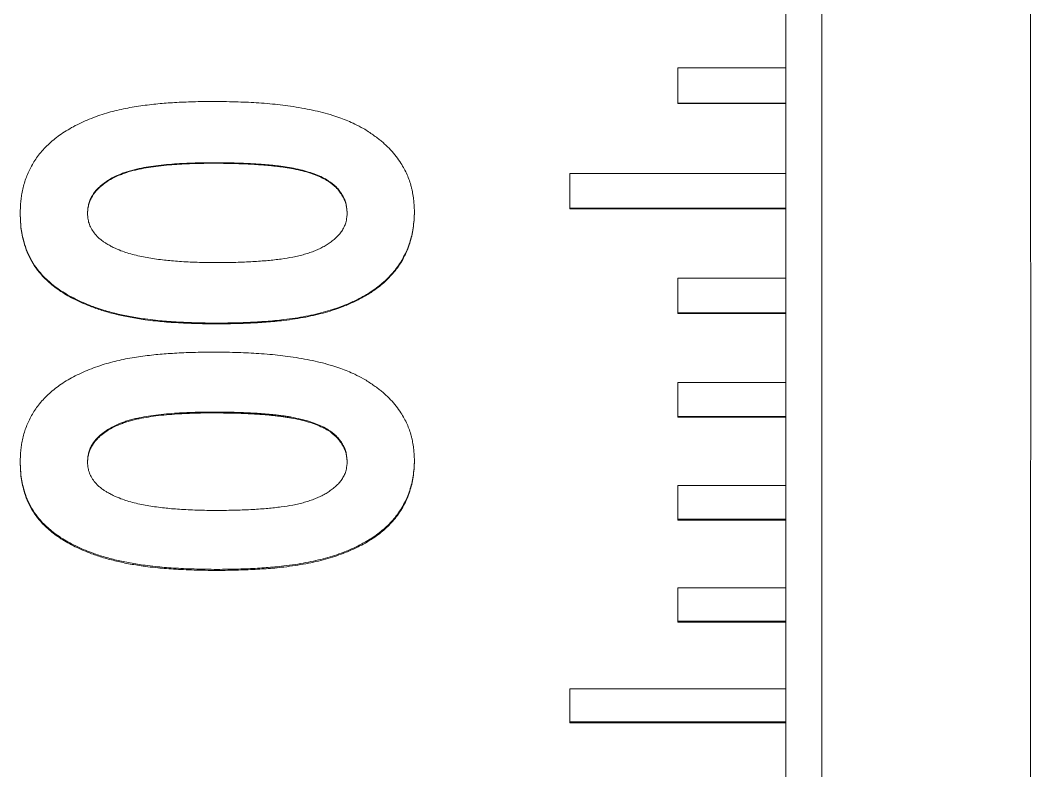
# Model space of a CAD drawing. Header units: inches. Extents: x 0.1 to 10.9, y 0 to 8.5.
# Drawn here: x 6.2326 to 6.5133, y 5.5387 to 5.7471 of the extents above; entities that cross this region are included whole.
import ezdxf

# ---------------------------------------------------------------- set-up
doc = ezdxf.new("R2010")
doc.units = ezdxf.units.IN
doc.header["$MEASUREMENT"] = 0

msp = doc.modelspace()

# ---------------------------------------------------------------- linework, layer by layer
at = {"color": 7, "linetype": 'Continuous', "lineweight": 18}
for p, q in [((6.44524, 5.73386), (6.44524, 5.75333)), ((6.41524, 5.73386), (6.44524, 5.73386)), ((6.41524, 5.72396), (6.41524, 5.73386)), ((6.44524, 5.7241), (6.44524, 5.73386)), ((6.44524, 5.7241), (6.41524, 5.7241)), ((6.44524, 5.72396), (6.41524, 5.72396)), ((6.44524, 5.72396), (6.44524, 5.7241)), ((6.44524, 5.70459), (6.44524, 5.72396)), ((6.28609, 5.70756), (6.28609, 5.7074)), ((6.38524, 5.70459), (6.44524, 5.70459)), ((6.38524, 5.69473), (6.38524, 5.70459)), ((6.44524, 5.69491), (6.44524, 5.70459)), ((6.25126, 5.69363), (6.25126, 5.69346)), ((6.32338, 5.69363), (6.32338, 5.69346)), ((6.44524, 5.69491), (6.38524, 5.69491)), ((6.44524, 5.69473), (6.38524, 5.69473)), ((6.44524, 5.69473), (6.44524, 5.69491)), ((6.44524, 5.67548), (6.44524, 5.69473)), ((6.41524, 5.67548), (6.44524, 5.67548)), ((6.41524, 5.66569), (6.41524, 5.67548)), ((6.44524, 5.6659), (6.44524, 5.67548)), ((6.44524, 5.6659), (6.41524, 5.6659)), ((6.44524, 5.66569), (6.41524, 5.66569)), ((6.44524, 5.6659), (6.44524, 5.66569)), ((6.44524, 5.64657), (6.44524, 5.66569)), ((6.28728, 5.6628), (6.28728, 5.66301)), ((6.41524, 5.64657), (6.44524, 5.64657)), ((6.41524, 5.63686), (6.41524, 5.64657)), ((6.44524, 5.6371), (6.44524, 5.64657)), ((6.28609, 5.63833), (6.28609, 5.63809)), ((6.44524, 5.6371), (6.41524, 5.6371)), ((6.44524, 5.63686), (6.44524, 5.6371)), ((6.44524, 5.63686), (6.41524, 5.63686)), ((6.44524, 5.6179), (6.44524, 5.63686)), ((6.25126, 5.62465), (6.25126, 5.62439)), ((6.32338, 5.62465), (6.32338, 5.62439)), ((6.41524, 5.6179), (6.44524, 5.6179)), ((6.41524, 5.60828), (6.41524, 5.6179)), ((6.44524, 5.60856), (6.44524, 5.6179)), ((6.44524, 5.60856), (6.41524, 5.60856)), ((6.44524, 5.60828), (6.41524, 5.60828)), ((6.44524, 5.60856), (6.44524, 5.60828)), ((6.44524, 5.58951), (6.44524, 5.60828)), ((6.28728, 5.59435), (6.28728, 5.59464)), ((6.41524, 5.58951), (6.44524, 5.58951)), ((6.41524, 5.57999), (6.41524, 5.58951)), ((6.44524, 5.5803), (6.44524, 5.58951)), ((6.44524, 5.5803), (6.41524, 5.5803)), ((6.44524, 5.57999), (6.41524, 5.57999)), ((6.44524, 5.57999), (6.44524, 5.5803)), ((6.44524, 5.56143), (6.44524, 5.57999)), ((6.38524, 5.56143), (6.44524, 5.56143)), ((6.38524, 5.55201), (6.38524, 5.56143)), ((6.44524, 5.55236), (6.44524, 5.56143)), ((6.44524, 5.55236), (6.38524, 5.55236)), ((6.44524, 5.55201), (6.38524, 5.55201)), ((6.44524, 5.55201), (6.44524, 5.55236)), ((6.44524, 5.53368), (6.44524, 5.55201))]:
    msp.add_line(p, q, dxfattribs=at)
for points, knots in [([(6.51309, 6.19443), (6.51329, 6.18028), (6.5132, 6.16603), (6.51312, 6.1373), (6.51317, 6.12283), (6.51328, 6.07909), (6.51327, 6.04951), (6.51325, 5.98948), (6.51321, 5.95887), (6.51313, 5.89759), (6.51308, 5.86703), (6.51311, 5.77555), (6.51327, 5.71476), (6.51326, 5.62431), (6.51325, 5.59468), (6.51314, 5.53645), (6.51325, 5.50785), (6.51312, 5.47978)], [0, 0, 0, 0, 0.0625, 0.0625, 0.125, 0.125, 0.25, 0.25, 0.375, 0.375, 0.5, 0.5, 0.75, 0.75, 0.875, 0.875, 1, 1, 1, 1]), ([(6.45524, 6.19231), (6.45524, 6.17526), (6.45524, 6.15819), (6.45524, 6.12348), (6.45524, 6.10589), (6.45524, 6.05263), (6.45524, 6.01637), (6.45524, 5.96082), (6.45524, 5.94205), (6.45524, 5.90467), (6.45524, 5.88601), (6.45524, 5.83012), (6.45524, 5.79298), (6.45524, 5.73745), (6.45524, 5.71896), (6.45524, 5.68205), (6.45524, 5.66356), (6.45524, 5.62716), (6.45524, 5.60922), (6.45524, 5.57379), (6.45524, 5.55629), (6.45524, 5.522), (6.45524, 5.50512), (6.45524, 5.47123), (6.45524, 5.42039), (6.45524, 5.36954), (6.45524, 5.33565)], [0, 0, 0, 0, 0.0625, 0.0625, 0.125, 0.125, 0.25, 0.25, 0.3125, 0.3125, 0.375, 0.375, 0.5, 0.5, 0.5625, 0.5625, 0.625, 0.625, 0.6875, 0.6875, 0.75, 0.75, 0.8125, 0.8125, 0.875, 1, 1, 1, 1]), ([(6.23257, 5.69337), (6.23259, 5.69404), (6.23262, 5.69525), (6.23274, 5.69697), (6.23296, 5.69859), (6.23328, 5.70023), (6.23371, 5.7019), (6.23425, 5.70353), (6.23492, 5.70511), (6.23571, 5.70665), (6.23662, 5.70816), (6.23806, 5.71021), (6.24028, 5.71268), (6.24296, 5.71486), (6.24537, 5.71645), (6.24736, 5.71759), (6.2495, 5.71866), (6.25253, 5.71998), (6.25643, 5.72136), (6.26123, 5.72255), (6.26602, 5.72335), (6.27076, 5.72392), (6.2756, 5.72428), (6.28076, 5.7245), (6.28439, 5.72454), (6.2863, 5.72456)], [0, 0, 0, 0, 0.028897, 0.052591, 0.074811, 0.099698, 0.125015, 0.149375, 0.173921, 0.198789, 0.224112, 0.250014, 0.306592, 0.366303, 0.397755, 0.430442, 0.464484, 0.499988, 0.571905, 0.640997, 0.71119, 0.779587, 0.844888, 0.918338, 1, 1, 1, 1]), ([(6.2863, 5.72456), (6.2875, 5.72455), (6.28978, 5.72452), (6.29302, 5.72444), (6.296, 5.72432), (6.29892, 5.72416), (6.30186, 5.72392), (6.30477, 5.72362), (6.30774, 5.72324), (6.31073, 5.72276), (6.31371, 5.72218), (6.31658, 5.7215), (6.31919, 5.72076), (6.32153, 5.71998), (6.32358, 5.7192), (6.32567, 5.71821), (6.32711, 5.71747), (6.32791, 5.71705)], [0, 0, 0, 0, 0.084399, 0.160087, 0.227076, 0.293996, 0.365331, 0.43399, 0.500017, 0.57528, 0.646397, 0.713466, 0.78209, 0.837469, 0.886351, 0.93643, 1, 1, 1, 1]), ([(6.32791, 5.71705), (6.32839, 5.71675), (6.3293, 5.71616), (6.3306, 5.71528), (6.33176, 5.71444), (6.33279, 5.71364), (6.33404, 5.71256), (6.33547, 5.71115), (6.33702, 5.70933), (6.33861, 5.70706), (6.3401, 5.70427), (6.34099, 5.70174), (6.34141, 5.70002), (6.34159, 5.69914), (6.34174, 5.69827), (6.34189, 5.6972), (6.342, 5.69572), (6.34205, 5.69454), (6.34208, 5.69385)], [0, 0, 0, 0, 0.059088, 0.113581, 0.163524, 0.208977, 0.250015, 0.335612, 0.418721, 0.500025, 0.625799, 0.749891, 0.781355, 0.812658, 0.843842, 0.87495, 0.926989, 1, 1, 1, 1]), ([(6.28609, 5.70756), (6.28495, 5.70755), (6.28279, 5.70753), (6.27969, 5.70744), (6.27679, 5.70731), (6.2739, 5.7071), (6.27102, 5.70681), (6.26823, 5.70643), (6.26598, 5.70602), (6.26422, 5.70562), (6.26288, 5.70525), (6.2616, 5.70484), (6.26001, 5.70424), (6.25816, 5.70338), (6.25652, 5.70237), (6.25541, 5.70154), (6.25472, 5.70096), (6.25372, 5.7), (6.25277, 5.69881), (6.25202, 5.69737), (6.25161, 5.69621), (6.25136, 5.69496), (6.2513, 5.6941), (6.25126, 5.69363)], [0, 0, 0, 0, 0.082846, 0.158023, 0.225551, 0.295126, 0.368583, 0.436935, 0.500297, 0.535226, 0.568957, 0.601553, 0.633087, 0.693265, 0.750237, 0.773218, 0.795222, 0.816332, 0.87516, 0.906121, 0.935768, 0.965495, 1, 1, 1, 1]), ([(6.28609, 5.7074), (6.28495, 5.70739), (6.28279, 5.70737), (6.27969, 5.70728), (6.27679, 5.70715), (6.2739, 5.70694), (6.27102, 5.70665), (6.26823, 5.70626), (6.26598, 5.70586), (6.26422, 5.70545), (6.26288, 5.70509), (6.2616, 5.70467), (6.26001, 5.70407), (6.25816, 5.70321), (6.25652, 5.70221), (6.25541, 5.70137), (6.25472, 5.70079), (6.25371, 5.69983), (6.25277, 5.69864), (6.25202, 5.69719), (6.25161, 5.69604), (6.25136, 5.69479), (6.2513, 5.69392), (6.25126, 5.69346)], [0, 0, 0, 0, 0.082825, 0.157982, 0.225492, 0.29505, 0.368488, 0.436824, 0.500172, 0.535094, 0.568819, 0.60141, 0.63294, 0.693116, 0.750092, 0.773076, 0.795086, 0.816203, 0.875059, 0.90604, 0.935711, 0.965464, 1, 1, 1, 1]), ([(6.32338, 5.69363), (6.32334, 5.69415), (6.32327, 5.69507), (6.32303, 5.69639), (6.32259, 5.69758), (6.32197, 5.69874), (6.32121, 5.69985), (6.32, 5.70121), (6.31844, 5.70244), (6.31651, 5.70351), (6.31468, 5.70431), (6.31262, 5.70501), (6.31033, 5.70562), (6.30836, 5.70603), (6.30675, 5.70631), (6.30557, 5.70649), (6.30433, 5.70665), (6.30303, 5.7068), (6.30167, 5.70694), (6.30025, 5.70706), (6.29876, 5.70717), (6.296, 5.70734), (6.29177, 5.70751), (6.28805, 5.70754), (6.28609, 5.70756)], [0, 0, 0, 0, 0.035846, 0.064419, 0.093066, 0.124139, 0.155186, 0.186185, 0.249629, 0.291548, 0.337191, 0.386926, 0.441039, 0.499751, 0.525631, 0.552858, 0.58144, 0.611387, 0.642707, 0.675405, 0.709488, 0.744961, 0.865539, 1, 1, 1, 1]), ([(6.32338, 5.69346), (6.32334, 5.69397), (6.32327, 5.69489), (6.32303, 5.69621), (6.32259, 5.69741), (6.32197, 5.69857), (6.32121, 5.69968), (6.32, 5.70104), (6.31844, 5.70228), (6.31651, 5.70334), (6.31468, 5.70414), (6.31262, 5.70485), (6.31033, 5.70546), (6.30836, 5.70587), (6.30675, 5.70615), (6.30557, 5.70632), (6.30433, 5.70649), (6.30303, 5.70664), (6.30167, 5.70677), (6.30025, 5.7069), (6.29876, 5.70701), (6.296, 5.70718), (6.29177, 5.70735), (6.28805, 5.70738), (6.28609, 5.7074)], [0, 0, 0, 0, 0.035879, 0.064478, 0.093147, 0.124241, 0.155306, 0.186318, 0.249776, 0.291697, 0.337337, 0.387067, 0.44117, 0.49987, 0.525745, 0.552966, 0.581542, 0.611482, 0.642794, 0.675485, 0.70956, 0.745024, 0.865572, 1, 1, 1, 1]), ([(6.28728, 5.66301), (6.28618, 5.66302), (6.28404, 5.66304), (6.28092, 5.66312), (6.27798, 5.66323), (6.27522, 5.66338), (6.27263, 5.66357), (6.26999, 5.66382), (6.26752, 5.66412), (6.26518, 5.66447), (6.26315, 5.66482), (6.2612, 5.66521), (6.25931, 5.66564), (6.25748, 5.66611), (6.25572, 5.66661), (6.25403, 5.66716), (6.25137, 5.66812), (6.24792, 5.66961), (6.24454, 5.67152), (6.24216, 5.67319), (6.24057, 5.67449), (6.23913, 5.67586), (6.23761, 5.67754), (6.23611, 5.67963), (6.23474, 5.6822), (6.23381, 5.68471), (6.2332, 5.68706), (6.23282, 5.68911), (6.23263, 5.69128), (6.23259, 5.69273), (6.23257, 5.69355)], [0, 0, 0, 0, 0.046565, 0.090624, 0.132185, 0.171258, 0.207856, 0.241994, 0.283634, 0.313453, 0.342446, 0.370634, 0.398034, 0.424669, 0.450561, 0.475737, 0.500223, 0.570588, 0.635032, 0.665331, 0.694517, 0.722745, 0.750186, 0.791525, 0.832923, 0.875086, 0.906379, 0.937548, 0.96466, 1, 1, 1, 1]), ([(6.28728, 5.6628), (6.28618, 5.66281), (6.28404, 5.66283), (6.28092, 5.66291), (6.27798, 5.66302), (6.27522, 5.66317), (6.27264, 5.66336), (6.26999, 5.66361), (6.26752, 5.66391), (6.26518, 5.66426), (6.26316, 5.66461), (6.2612, 5.665), (6.25931, 5.66543), (6.25748, 5.6659), (6.25572, 5.6664), (6.25403, 5.66695), (6.25137, 5.66791), (6.24793, 5.6694), (6.24454, 5.67132), (6.24216, 5.67299), (6.24057, 5.67429), (6.23913, 5.67566), (6.23761, 5.67735), (6.23611, 5.67944), (6.23474, 5.68201), (6.23381, 5.68452), (6.2332, 5.68688), (6.23282, 5.68893), (6.23263, 5.6911), (6.23259, 5.69255), (6.23257, 5.69337)], [0, 0, 0, 0, 0.0465376, 0.0905739, 0.1321174, 0.1711781, 0.2077683, 0.2419027, 0.2835228, 0.3133251, 0.3423054, 0.3704816, 0.3978736, 0.4245026, 0.4503922, 0.4755676, 0.5000565, 0.570396, 0.6348318, 0.6651326, 0.6943251, 0.7225641, 0.7500206, 0.7913594, 0.8327802, 0.8749891, 0.9062768, 0.937498, 0.9646159, 1, 1, 1, 1]), ([(6.25126, 5.69346), (6.2513, 5.69289), (6.25137, 5.69186), (6.25175, 5.69036), (6.25243, 5.68899), (6.25323, 5.68787), (6.25406, 5.68697), (6.25484, 5.68627), (6.25563, 5.68566), (6.25647, 5.68511), (6.25738, 5.68458), (6.25806, 5.68423), (6.25842, 5.68404)], [0, 0, 0, 0, 0.135658, 0.249725, 0.37002, 0.499666, 0.579699, 0.66288, 0.749831, 0.81862, 0.901953, 1, 1, 1, 1]), ([(6.34208, 5.69402), (6.34205, 5.69324), (6.342, 5.6917), (6.34174, 5.68948), (6.34135, 5.68739), (6.3408, 5.68535), (6.34005, 5.68334), (6.33911, 5.68136), (6.33799, 5.67948), (6.33636, 5.67722), (6.33397, 5.67467), (6.33141, 5.67266), (6.3294, 5.67135), (6.32811, 5.67057), (6.32675, 5.66984), (6.32533, 5.66913), (6.32384, 5.66846), (6.32204, 5.66772), (6.31989, 5.66695), (6.31736, 5.66617), (6.31469, 5.66549), (6.31187, 5.66489), (6.3089, 5.66438), (6.30602, 5.66399), (6.30254, 5.66362), (6.29832, 5.66331), (6.29299, 5.66308), (6.28925, 5.66304), (6.28728, 5.66301)], [0, 0, 0, 0, 0.03372, 0.065668, 0.095992, 0.124864, 0.156373, 0.187538, 0.218608, 0.249835, 0.306844, 0.366724, 0.387548, 0.408865, 0.43071, 0.453117, 0.476119, 0.499744, 0.535437, 0.572665, 0.611515, 0.652064, 0.69438, 0.738522, 0.774982, 0.841987, 0.916971, 1, 1, 1, 1]), ([(6.34208, 5.69385), (6.34205, 5.69306), (6.342, 5.69153), (6.34174, 5.6893), (6.34135, 5.6872), (6.3408, 5.68516), (6.34005, 5.68315), (6.33911, 5.68117), (6.338, 5.67929), (6.33636, 5.67702), (6.33397, 5.67447), (6.33142, 5.67246), (6.32941, 5.67115), (6.32811, 5.67037), (6.32675, 5.66963), (6.32533, 5.66893), (6.32384, 5.66826), (6.32204, 5.66752), (6.31989, 5.66674), (6.31737, 5.66597), (6.31469, 5.66528), (6.31187, 5.66468), (6.30891, 5.66417), (6.30602, 5.66378), (6.30254, 5.6634), (6.29832, 5.6631), (6.29299, 5.66287), (6.28925, 5.66282), (6.28728, 5.6628)], [0, 0, 0, 0, 0.03374, 0.065711, 0.09606, 0.12496, 0.156476, 0.187654, 0.218745, 0.249999, 0.307006, 0.366885, 0.38771, 0.409027, 0.430874, 0.453283, 0.476286, 0.499913, 0.535578, 0.572783, 0.611616, 0.652155, 0.694467, 0.738613, 0.775048, 0.842007, 0.916969, 1, 1, 1, 1]), ([(6.28728, 5.6798), (6.28901, 5.67982), (6.29232, 5.67986), (6.29702, 5.68006), (6.30122, 5.68036), (6.30493, 5.68076), (6.3078, 5.68122), (6.30995, 5.68168), (6.31153, 5.6821), (6.31302, 5.68257), (6.31443, 5.68309), (6.31574, 5.68366), (6.31696, 5.68429), (6.31813, 5.68501), (6.31925, 5.6858), (6.32028, 5.68668), (6.32116, 5.68759), (6.32193, 5.68858), (6.32256, 5.68968), (6.32298, 5.69071), (6.3232, 5.69164), (6.32332, 5.6925), (6.32336, 5.69312), (6.32338, 5.69346)], [0, 0, 0, 0, 0.1232559, 0.2347842, 0.3346731, 0.4230458, 0.5000806, 0.5407089, 0.5795341, 0.6166402, 0.6521234, 0.6860938, 0.7186768, 0.7500142, 0.7844442, 0.8165693, 0.8466611, 0.8750494, 0.9067895, 0.9375284, 0.9550199, 0.9758034, 1, 1, 1, 1]), ([(6.25842, 5.68404), (6.25913, 5.68372), (6.26039, 5.68316), (6.26234, 5.68247), (6.26427, 5.68195), (6.26628, 5.68149), (6.26833, 5.68111), (6.27043, 5.68078), (6.27254, 5.68051), (6.27468, 5.6803), (6.27688, 5.68013), (6.27924, 5.67999), (6.28177, 5.67989), (6.28447, 5.67982), (6.28632, 5.67981), (6.28728, 5.6798)], [0, 0, 0, 0, 0.07944, 0.141114, 0.211375, 0.283165, 0.35204, 0.424293, 0.499989, 0.569211, 0.644037, 0.724502, 0.810636, 0.902463, 1, 1, 1, 1]), ([(6.23257, 5.62431), (6.23259, 5.62497), (6.23262, 5.62615), (6.23274, 5.62785), (6.23296, 5.62944), (6.23328, 5.63105), (6.23371, 5.63269), (6.23425, 5.63429), (6.23492, 5.63583), (6.23571, 5.63735), (6.23662, 5.63883), (6.23806, 5.64085), (6.24028, 5.64328), (6.24296, 5.64542), (6.24537, 5.64699), (6.24736, 5.64811), (6.2495, 5.64917), (6.25253, 5.65046), (6.25643, 5.65182), (6.26123, 5.653), (6.26602, 5.65378), (6.27076, 5.65435), (6.2756, 5.65469), (6.28076, 5.65491), (6.28439, 5.65496), (6.2863, 5.65498)], [0, 0, 0, 0, 0.028897, 0.052591, 0.074811, 0.099698, 0.125015, 0.149375, 0.173921, 0.198789, 0.224112, 0.250014, 0.306592, 0.366303, 0.397755, 0.430442, 0.464484, 0.499988, 0.571905, 0.640997, 0.71119, 0.779587, 0.844888, 0.918338, 1, 1, 1, 1]), ([(6.2863, 5.65498), (6.2875, 5.65496), (6.28978, 5.65493), (6.29302, 5.65485), (6.296, 5.65474), (6.29892, 5.65458), (6.30186, 5.65435), (6.30477, 5.65405), (6.30774, 5.65367), (6.31073, 5.6532), (6.31371, 5.65263), (6.31658, 5.65196), (6.31919, 5.65123), (6.32153, 5.65046), (6.32358, 5.64969), (6.32567, 5.64873), (6.32711, 5.64799), (6.32791, 5.64758)], [0, 0, 0, 0, 0.084399, 0.160087, 0.227076, 0.293996, 0.365331, 0.43399, 0.500017, 0.57528, 0.646397, 0.713466, 0.78209, 0.837469, 0.886351, 0.93643, 1, 1, 1, 1]), ([(6.32791, 5.64758), (6.32839, 5.64728), (6.3293, 5.64671), (6.3306, 5.64584), (6.33176, 5.64501), (6.33279, 5.64422), (6.33404, 5.64316), (6.33547, 5.64178), (6.33702, 5.63999), (6.33861, 5.63776), (6.3401, 5.63501), (6.34099, 5.63253), (6.34141, 5.63083), (6.34159, 5.62998), (6.34174, 5.62912), (6.34189, 5.62806), (6.342, 5.62662), (6.34205, 5.62545), (6.34208, 5.62478)], [0, 0, 0, 0, 0.059088, 0.113581, 0.163524, 0.208977, 0.250015, 0.335612, 0.418721, 0.500025, 0.625799, 0.749891, 0.781355, 0.812658, 0.843842, 0.87495, 0.926989, 1, 1, 1, 1]), ([(6.28609, 5.63833), (6.28495, 5.63832), (6.28279, 5.6383), (6.27969, 5.63821), (6.27679, 5.63808), (6.2739, 5.63788), (6.27102, 5.6376), (6.26823, 5.63722), (6.26598, 5.63682), (6.26422, 5.63642), (6.26288, 5.63606), (6.2616, 5.63566), (6.26001, 5.63507), (6.25816, 5.63422), (6.25652, 5.63324), (6.25541, 5.63242), (6.25472, 5.63185), (6.25372, 5.6309), (6.25277, 5.62973), (6.25202, 5.62832), (6.25161, 5.62718), (6.25136, 5.62596), (6.2513, 5.62511), (6.25126, 5.62465)], [0, 0, 0, 0, 0.082846, 0.158023, 0.225551, 0.295126, 0.368583, 0.436935, 0.500297, 0.535226, 0.568957, 0.601553, 0.633087, 0.693265, 0.750237, 0.773218, 0.795222, 0.816332, 0.87516, 0.906121, 0.935768, 0.965495, 1, 1, 1, 1]), ([(6.28609, 5.63809), (6.28495, 5.63808), (6.28279, 5.63806), (6.27969, 5.63797), (6.27679, 5.63784), (6.2739, 5.63764), (6.27102, 5.63736), (6.26823, 5.63697), (6.26598, 5.63657), (6.26422, 5.63618), (6.26288, 5.63582), (6.2616, 5.63541), (6.26001, 5.63482), (6.25816, 5.63398), (6.25652, 5.63299), (6.25541, 5.63217), (6.25472, 5.6316), (6.25371, 5.63065), (6.25277, 5.62948), (6.25202, 5.62806), (6.25161, 5.62693), (6.25136, 5.6257), (6.2513, 5.62485), (6.25126, 5.62439)], [0, 0, 0, 0, 0.082825, 0.157982, 0.225492, 0.29505, 0.368488, 0.436824, 0.500172, 0.535094, 0.568819, 0.60141, 0.63294, 0.693116, 0.750092, 0.773076, 0.795086, 0.816203, 0.875059, 0.90604, 0.935711, 0.965464, 1, 1, 1, 1]), ([(6.32338, 5.62465), (6.32334, 5.62515), (6.32327, 5.62606), (6.32303, 5.62735), (6.32259, 5.62853), (6.32197, 5.62967), (6.32121, 5.63075), (6.32, 5.63209), (6.31844, 5.6333), (6.31651, 5.63435), (6.31468, 5.63513), (6.31262, 5.63583), (6.31033, 5.63643), (6.30836, 5.63683), (6.30675, 5.6371), (6.30557, 5.63728), (6.30433, 5.63744), (6.30303, 5.63758), (6.30167, 5.63772), (6.30025, 5.63784), (6.29876, 5.63795), (6.296, 5.63812), (6.29177, 5.63829), (6.28805, 5.63832), (6.28609, 5.63833)], [0, 0, 0, 0, 0.035846, 0.064419, 0.093066, 0.124139, 0.155186, 0.186185, 0.249629, 0.291548, 0.337191, 0.386926, 0.441039, 0.499751, 0.525631, 0.552858, 0.58144, 0.611387, 0.642707, 0.675405, 0.709488, 0.744961, 0.865539, 1, 1, 1, 1]), ([(6.32338, 5.62439), (6.32334, 5.6249), (6.32327, 5.6258), (6.32303, 5.6271), (6.32259, 5.62828), (6.32197, 5.62941), (6.32121, 5.6305), (6.32, 5.63184), (6.31844, 5.63306), (6.31651, 5.6341), (6.31468, 5.63489), (6.31262, 5.63558), (6.31033, 5.63618), (6.30836, 5.63659), (6.30675, 5.63686), (6.30557, 5.63703), (6.30433, 5.63719), (6.30303, 5.63734), (6.30167, 5.63748), (6.30025, 5.6376), (6.29876, 5.63771), (6.296, 5.63787), (6.29177, 5.63804), (6.28805, 5.63807), (6.28609, 5.63809)], [0, 0, 0, 0, 0.035879, 0.064478, 0.093147, 0.124241, 0.155306, 0.186318, 0.249776, 0.291697, 0.337337, 0.387067, 0.44117, 0.49987, 0.525745, 0.552966, 0.581542, 0.611482, 0.642794, 0.675485, 0.70956, 0.745024, 0.865572, 1, 1, 1, 1]), ([(6.28728, 5.59464), (6.28618, 5.59465), (6.28404, 5.59467), (6.28092, 5.59475), (6.27798, 5.59486), (6.27522, 5.59501), (6.27263, 5.59519), (6.26999, 5.59544), (6.26752, 5.59573), (6.26518, 5.59607), (6.26315, 5.59641), (6.2612, 5.59679), (6.25931, 5.59721), (6.25748, 5.59767), (6.25572, 5.59817), (6.25403, 5.5987), (6.25137, 5.59964), (6.24792, 5.6011), (6.24454, 5.60297), (6.24216, 5.60461), (6.24057, 5.60588), (6.23913, 5.60722), (6.23761, 5.60887), (6.23611, 5.61092), (6.23474, 5.61344), (6.23381, 5.6159), (6.2332, 5.61821), (6.23282, 5.62022), (6.23263, 5.62234), (6.23259, 5.62377), (6.23257, 5.62457)], [0, 0, 0, 0, 0.046565, 0.090624, 0.132185, 0.171258, 0.207856, 0.241994, 0.283634, 0.313453, 0.342446, 0.370634, 0.398034, 0.424669, 0.450561, 0.475737, 0.500223, 0.570588, 0.635032, 0.665331, 0.694517, 0.722745, 0.750186, 0.791525, 0.832923, 0.875086, 0.906379, 0.937548, 0.96466, 1, 1, 1, 1]), ([(6.28728, 5.59435), (6.28618, 5.59436), (6.28404, 5.59438), (6.28092, 5.59445), (6.27798, 5.59457), (6.27522, 5.59471), (6.27264, 5.5949), (6.26999, 5.59514), (6.26752, 5.59544), (6.26518, 5.59578), (6.26316, 5.59612), (6.2612, 5.5965), (6.25931, 5.59692), (6.25748, 5.59738), (6.25572, 5.59788), (6.25403, 5.59841), (6.25137, 5.59935), (6.24793, 5.60081), (6.24454, 5.60269), (6.24216, 5.60433), (6.24057, 5.6056), (6.23913, 5.60694), (6.23761, 5.60859), (6.23611, 5.61064), (6.23474, 5.61317), (6.23381, 5.61563), (6.2332, 5.61794), (6.23282, 5.61995), (6.23263, 5.62208), (6.23259, 5.62351), (6.23257, 5.62431)], [0, 0, 0, 0, 0.046538, 0.090574, 0.132117, 0.171178, 0.207768, 0.241903, 0.283523, 0.313325, 0.342305, 0.370482, 0.397874, 0.424503, 0.450392, 0.475568, 0.500056, 0.570396, 0.634832, 0.665133, 0.694325, 0.722564, 0.750021, 0.791359, 0.83278, 0.874989, 0.906277, 0.937498, 0.964616, 1, 1, 1, 1]), ([(6.25126, 5.62439), (6.2513, 5.62384), (6.25137, 5.62282), (6.25175, 5.62135), (6.25243, 5.62001), (6.25323, 5.61891), (6.25406, 5.61803), (6.25484, 5.61734), (6.25563, 5.61674), (6.25647, 5.6162), (6.25738, 5.61569), (6.25806, 5.61534), (6.25842, 5.61515)], [0, 0, 0, 0, 0.135658, 0.249725, 0.37002, 0.499666, 0.579699, 0.66288, 0.749831, 0.81862, 0.901953, 1, 1, 1, 1]), ([(6.34208, 5.62503), (6.34205, 5.62426), (6.342, 5.62276), (6.34174, 5.62057), (6.34135, 5.61852), (6.3408, 5.61652), (6.34005, 5.61455), (6.33911, 5.61261), (6.33799, 5.61077), (6.33636, 5.60855), (6.33397, 5.60606), (6.33141, 5.60409), (6.3294, 5.6028), (6.32811, 5.60205), (6.32675, 5.60132), (6.32533, 5.60063), (6.32384, 5.59998), (6.32204, 5.59925), (6.31989, 5.59849), (6.31736, 5.59774), (6.31469, 5.59707), (6.31187, 5.59648), (6.3089, 5.59598), (6.30602, 5.5956), (6.30254, 5.59523), (6.29832, 5.59493), (6.29299, 5.59471), (6.28925, 5.59467), (6.28728, 5.59464)], [0, 0, 0, 0, 0.03372, 0.065668, 0.095992, 0.124864, 0.156373, 0.187538, 0.218608, 0.249835, 0.306844, 0.366724, 0.387548, 0.408865, 0.43071, 0.453117, 0.476119, 0.499744, 0.535437, 0.572665, 0.611515, 0.652064, 0.69438, 0.738522, 0.774982, 0.841987, 0.916971, 1, 1, 1, 1]), ([(6.34208, 5.62478), (6.34205, 5.624), (6.342, 5.6225), (6.34174, 5.62031), (6.34135, 5.61826), (6.3408, 5.61625), (6.34005, 5.61428), (6.33911, 5.61234), (6.338, 5.6105), (6.33636, 5.60827), (6.33397, 5.60578), (6.33142, 5.60381), (6.32941, 5.60252), (6.32811, 5.60176), (6.32675, 5.60104), (6.32533, 5.60035), (6.32384, 5.59969), (6.32204, 5.59896), (6.31989, 5.5982), (6.31737, 5.59745), (6.31469, 5.59678), (6.31187, 5.59619), (6.30891, 5.59569), (6.30602, 5.5953), (6.30254, 5.59494), (6.29832, 5.59464), (6.29299, 5.59442), (6.28925, 5.59437), (6.28728, 5.59435)], [0, 0, 0, 0, 0.03374, 0.065711, 0.09606, 0.12496, 0.156476, 0.187654, 0.218745, 0.249999, 0.307006, 0.366885, 0.38771, 0.409027, 0.430874, 0.453283, 0.476286, 0.499913, 0.535578, 0.572783, 0.611616, 0.652155, 0.694467, 0.738613, 0.775048, 0.842007, 0.916969, 1, 1, 1, 1]), ([(6.28728, 5.611), (6.28901, 5.61102), (6.29232, 5.61106), (6.29702, 5.61125), (6.30122, 5.61154), (6.30493, 5.61194), (6.3078, 5.61239), (6.30995, 5.61284), (6.31153, 5.61325), (6.31302, 5.61371), (6.31443, 5.61422), (6.31574, 5.61479), (6.31696, 5.6154), (6.31813, 5.61611), (6.31925, 5.61688), (6.32028, 5.61774), (6.32116, 5.61863), (6.32193, 5.61961), (6.32256, 5.62068), (6.32298, 5.6217), (6.3232, 5.62261), (6.32332, 5.62345), (6.32336, 5.62406), (6.32338, 5.62439)], [0, 0, 0, 0, 0.123256, 0.234784, 0.334673, 0.423046, 0.500081, 0.540709, 0.579534, 0.61664, 0.652123, 0.686094, 0.718677, 0.750014, 0.784444, 0.816569, 0.846661, 0.875049, 0.90679, 0.937528, 0.95502, 0.975803, 1, 1, 1, 1]), ([(6.25842, 5.61515), (6.25913, 5.61484), (6.26039, 5.61429), (6.26234, 5.61361), (6.26427, 5.6131), (6.26628, 5.61266), (6.26833, 5.61228), (6.27043, 5.61196), (6.27254, 5.6117), (6.27468, 5.61148), (6.27688, 5.61132), (6.27924, 5.61119), (6.28177, 5.61109), (6.28447, 5.61102), (6.28632, 5.61101), (6.28728, 5.611)], [0, 0, 0, 0, 0.07944, 0.141114, 0.211375, 0.283165, 0.35204, 0.424293, 0.499989, 0.569211, 0.644037, 0.724502, 0.810636, 0.902463, 1, 1, 1, 1])]:
    msp.add_open_spline(points, degree=3, knots=knots, dxfattribs=at)

doc.saveas('drawing.dxf')
